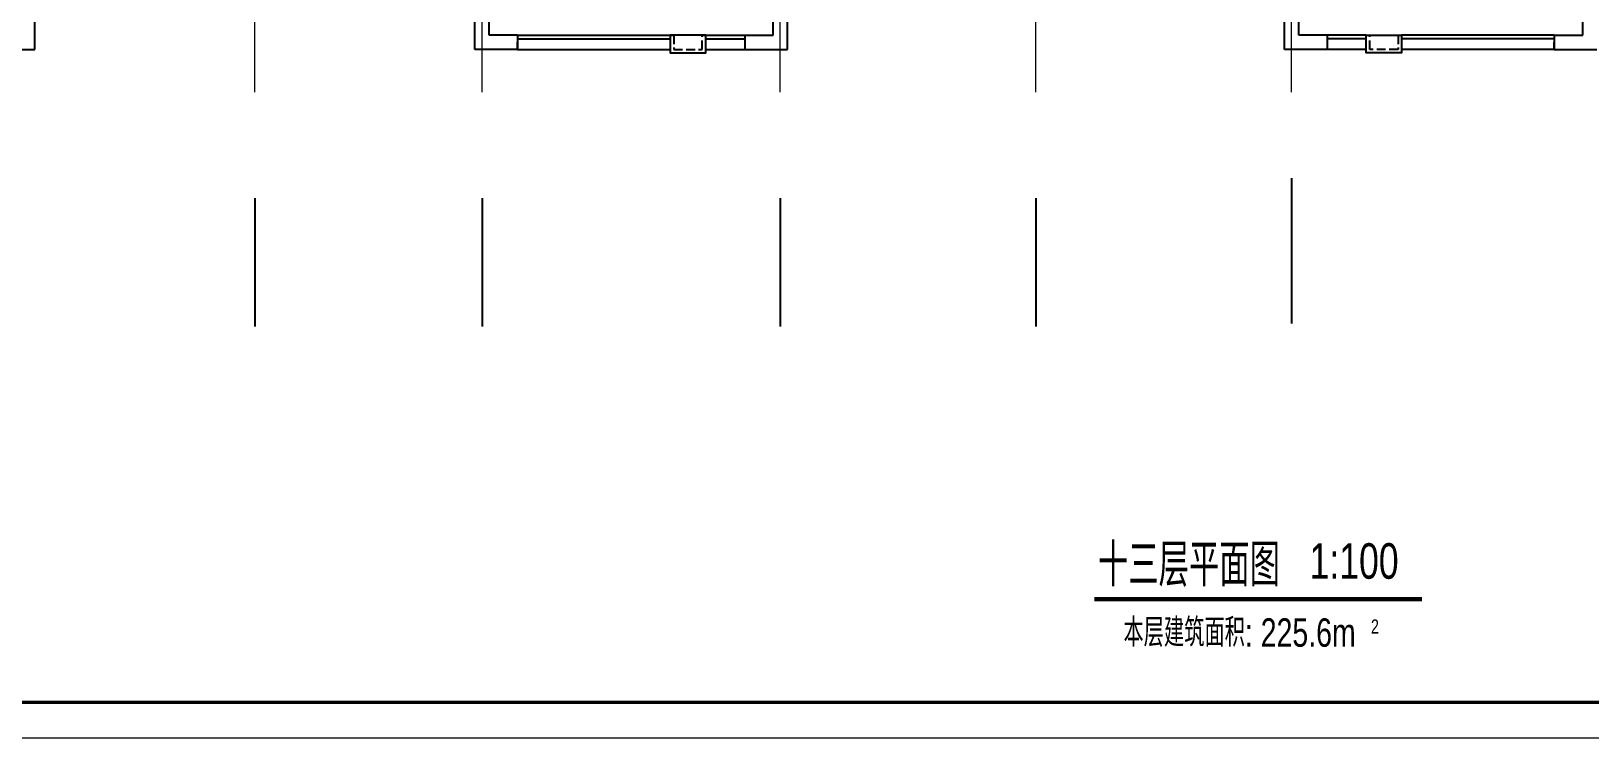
# Model space of a CAD drawing. Extents: x 1332633 to 1595679, y 264824 to 640777.
# Drawn here: x 1354982 to 1376932, y 511540 to 521485 of the extents above; entities that cross this region are included whole.
import ezdxf
from ezdxf.enums import TextEntityAlignment as Align

# ---------------------------------------------------------------- set-up
doc = ezdxf.new("R2010")
doc.units = 0
doc.header["$LTSCALE"] = 1000
doc.header["$MEASUREMENT"] = 0
doc.linetypes.add('DASH', pattern=[0.35, 0.25, -0.1])
doc.linetypes.add('DOTE', pattern=[2.42, 2, -0.2, 0.02, -0.2])
doc.layers.get('0').update_dxf_attribs({"linetype": 'CONTINUOUS'})
doc.layers.add('_公共_图框', color=4, linetype='CONTINUOUS', lineweight=5)
doc.layers.add('DOTE', color=1, linetype='DOTE', lineweight=13)
for name, color, linetype in [('A-Balcony(建筑阳台)', 32, 'CONTINUOUS'), ('A-Hz1汉字注明（平、立面、房间名称等）', 7, 'CONTINUOUS'), ('A-Wall(建筑墙)', 255, 'CONTINUOUS'), ('A-WALL_建筑墙_', 255, 'CONTINUOUS'), ('AXIS', 3, 'CONTINUOUS')]:
    doc.layers.add(name, color=color, linetype=linetype)
doc.styles.add('sunyat', font='3yromanc.shx', dxfattribs={"width": 0.75, "bigfont": '3yhztxt.shx'})
doc.styles.add('图框文字', font='SIMKAI.TTF')

# ---------------------------------------------------------------- blocks, each defined once
blk = doc.blocks.new('vvxv')
at = {"layer": '_公共_图框'}
blk.add_lwpolyline([(-63000, 0), (0, 0), (0, 29700), (-63000, 29700)], close=True, dxfattribs=at)
at = {"layer": '_公共_图框', "const_width": 50}
blk.add_lwpolyline([(-61750, 500), (-500, 500), (-500, 29200), (-61750, 29200)], close=True, dxfattribs=at)
at = {"layer": '_公共_图框', "style": '图框文字'}
for tag, height, p in [('建设单位', 250, (-2500, 19150)), ('合作单位', 250, (-2527, 16842)), ('项目名称', 250, (-2500, 15150)), ('项目编号', 250, (-2500, 13150)), ('建筑', 175, (-1300, 2800)), ('方案深化', 175, (-1300, 2450)), ('1:100', 175, (-1300, 2100)), ('20090705', 175, (-1300, 1750)), ('图号', 175, (-1300, 1225))]:
    blk.add_attdef(tag, text='', height=height, dxfattribs=at).set_placement(p, align=Align.MIDDLE_CENTER)

msp = doc.modelspace()

# ---------------------------------------------------------------- linework, layer by layer
for p, q in [((1361832, 521329), (1361832, 521229)), ((1361832, 521229), (1361832, 521329)), ((1376432, 521329), (1376432, 521229)), ((1376432, 521229), (1376432, 521329))]:
    msp.add_line(p, q)
at = {"layer": 'A-Balcony(建筑阳台)', "elevation": 0}
for points in [[(1361832, 521429), (1364032, 521429)], [(1361832, 521379), (1363982, 521379)], [(1364432, 521429), (1365032, 521429)], [(1364482, 521379), (1365032, 521379)], [(1373782, 521429), (1373232, 521429)], [(1373782, 521379), (1373232, 521379)], [(1376432, 521429), (1374282, 521429)], [(1376432, 521379), (1374282, 521379)], [(1361832, 521229), (1363982, 521229)], [(1364482, 521229), (1365032, 521229)], [(1373782, 521229), (1373232, 521229)], [(1376432, 521229), (1374282, 521229)]]:
    msp.add_lwpolyline(points, dxfattribs=at)
at = {"layer": 'A-Balcony(建筑阳台)'}
for points in [[(1364482, 521429), (1363982, 521429), (1363982, 521179), (1364482, 521179)], [(1373782, 521429), (1374282, 521429), (1374282, 521179), (1373782, 521179)]]:
    msp.add_lwpolyline(points, close=True, dxfattribs=at)
at = {"layer": 'A-Balcony(建筑阳台)', "linetype": 'DASH', "ltscale": 0.5, "elevation": 0}
for points in [[(1364432, 521429), (1364032, 521429), (1364032, 521229), (1364432, 521229)], [(1373832, 521429), (1374232, 521429), (1374232, 521229), (1373832, 521229)]]:
    msp.add_lwpolyline(points, close=True, dxfattribs=at)
at = {"layer": 'A-Hz1汉字注明（平、立面、房间名称等）', "const_width": 60, "elevation": 0}
msp.add_lwpolyline([(1369953, 513491), (1374567, 513491)], dxfattribs=at)
at = {"layer": 'A-Wall(建筑墙)'}
for p, q in [((1361432, 521429), (1361432, 522829)), ((1365432, 521429), (1365432, 522829)), ((1372832, 521429), (1372832, 522829)), ((1376832, 521429), (1376832, 522829)), ((1361832, 521429), (1361832, 521229)), ((1365032, 521429), (1365432, 521429)), ((1365032, 521429), (1365032, 521229)), ((1373232, 521429), (1372832, 521429)), ((1373232, 521429), (1373232, 521229)), ((1376432, 521429), (1376432, 521229)), ((1365032, 521229), (1365632, 521229)), ((1373232, 521229), (1372632, 521229))]:
    msp.add_line(p, q, dxfattribs=at)
at = {"layer": 'A-WALL_建筑墙_'}
for p, q in [((1355032, 521229), (1355032, 522230)), ((1361232, 521229), (1361232, 522230)), ((1365632, 521229), (1365632, 522229)), ((1372632, 521229), (1372632, 522229)), ((1361832, 521429), (1361432, 521429)), ((1376432, 521429), (1376832, 521429)), ((1354432, 521229), (1355032, 521229)), ((1361832, 521229), (1361232, 521229)), ((1376432, 521229), (1377032, 521229))]:
    msp.add_line(p, q, dxfattribs=at)
at = {"layer": 'AXIS'}
for p, q in [((1372732, 519417), (1372732, 517371)), ((1358132, 519137), (1358132, 517328)), ((1361332, 519137), (1361332, 517328)), ((1365532, 519137), (1365532, 517328)), ((1369132, 519137), (1369132, 517328))]:
    msp.add_line(p, q, dxfattribs=at)
at = {"layer": 'DOTE'}
for p, q in [((1361332, 520629), (1361332, 537663)), ((1365532, 520629), (1365532, 537663)), ((1369132, 520629), (1369132, 537663)), ((1372732, 520629), (1372732, 537663)), ((1358132, 520629), (1358132, 527429))]:
    msp.add_line(p, q, dxfattribs=at)

# ---------------------------------------------------------------- block references
msp.add_blockref('vvxv', (1401833, 511540))

# ---------------------------------------------------------------- texts
at = {"layer": 'A-Hz1汉字注明（平、立面、房间名称等）', "style": 'sunyat', "width": 0.75}
for s, height, p in [('十三层平面图', 600, (1370004, 513671, 0)), ('1:100', 500, (1372985, 513779))]:
    msp.add_text(s, height=height, dxfattribs=at).set_placement(p)
for s, height, p in [('本层建筑面积: 225.6m', 400, (1372000, 512822)), ('2', 200, (1373906, 513007, 0))]:
    msp.add_text(s, height=height, dxfattribs=at).set_placement(p, align=Align.CENTER)

doc.saveas('drawing.dxf')
